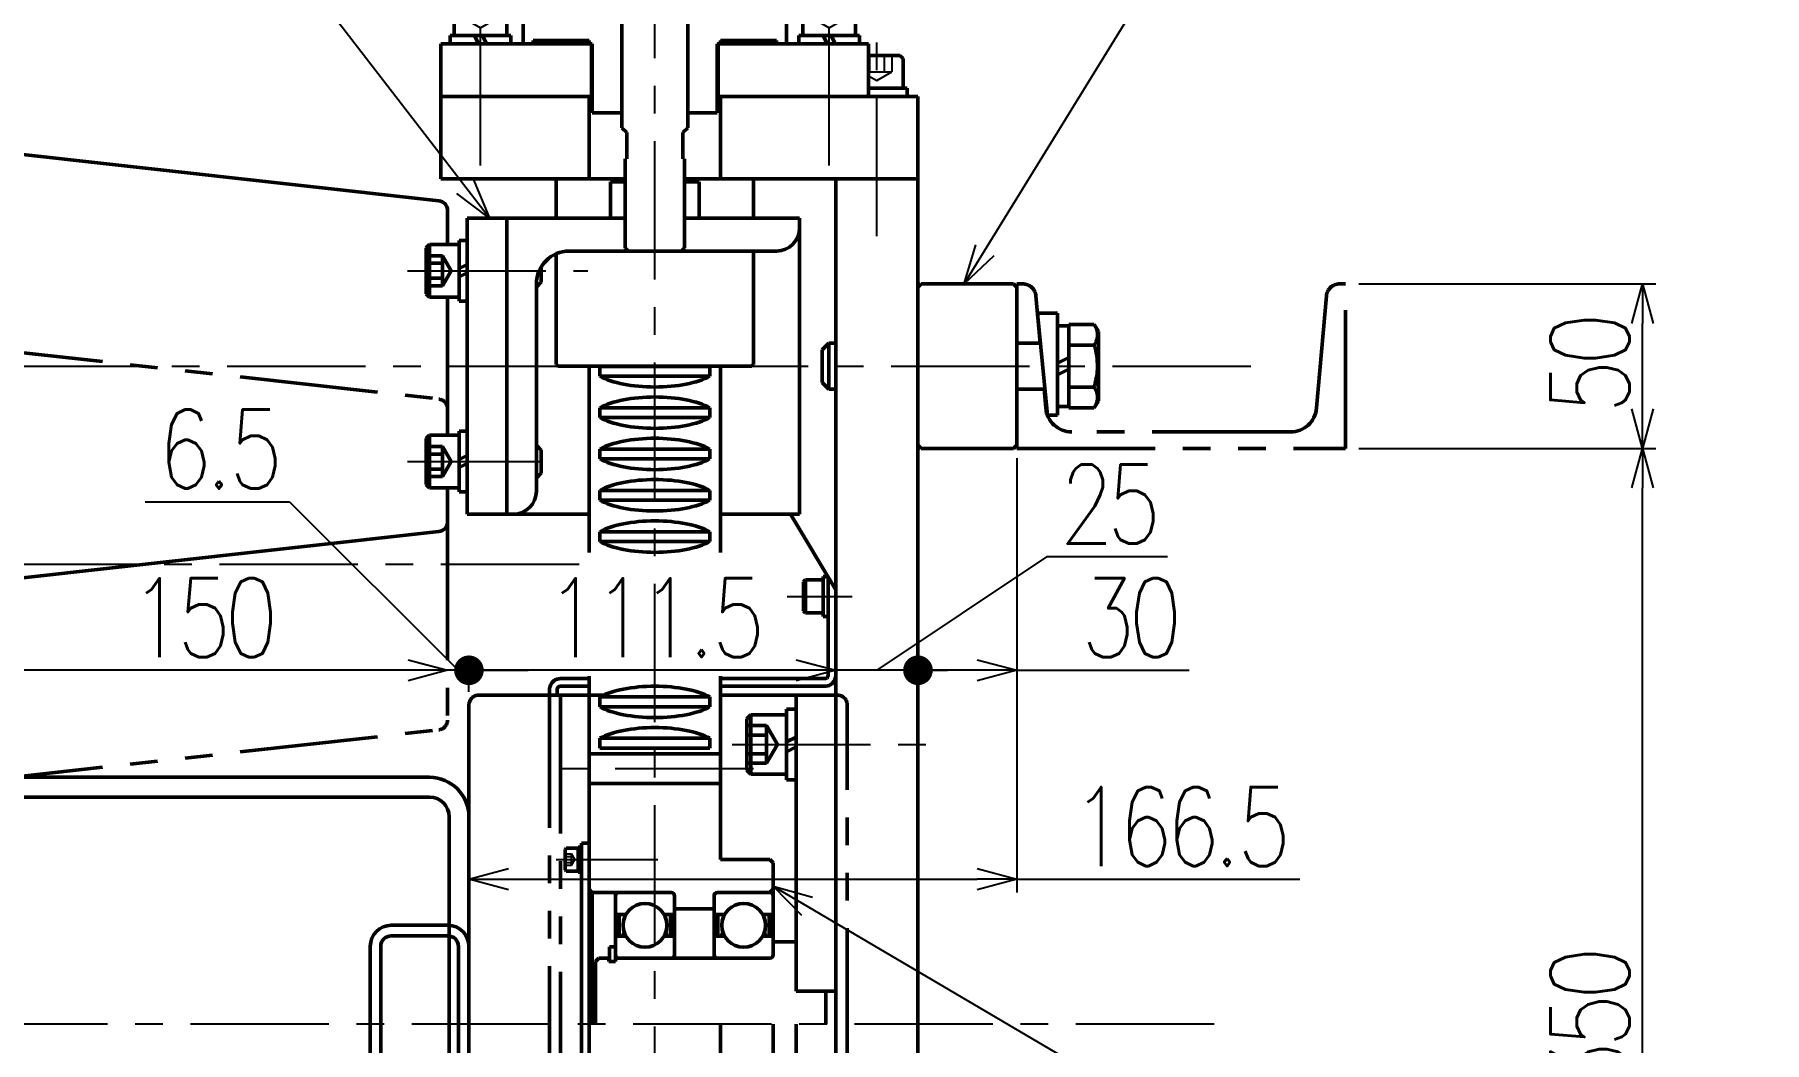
# Model space of a CAD drawing. Header units: millimetres. Extents: x 541 to 1553, y -2294 to 1811.
# Drawn here: x 839 to 1365, y -1513 to -1207 of the extents above; entities that cross this region are included whole.
import ezdxf

# ---------------------------------------------------------------- set-up
doc = ezdxf.new("R2010")
doc.units = ezdxf.units.MM
doc.header["$LTSCALE"] = 1.324409
for name, pattern in [('CENTER', [50.8, 31.75, -6.35, 6.35, -6.35]), ('DASHED', [19.05, 12.7, -6.35]), ('PHANTOM', [63.5, 31.75, -6.35, 6.35, -6.35, 6.35, -6.35])]:
    doc.linetypes.add(name, pattern=pattern)
for name, color, linetype in [('NoLayerName_001', 7, 'Continuous'), ('NoLayerName_002', 7, 'Continuous'), ('NoLayerName_003', 7, 'Continuous')]:
    doc.layers.add(name, color=color, linetype=linetype)
doc.styles.get("Standard").update_dxf_attribs({"font": 'txt', "bigfont": 'extfont2'})
doc.dimstyles.get("Standard").update_dxf_attribs({"dimtxt": 2.5, "dimasz": 2.5, "dimexe": 1.25, "dimexo": 0.625, "dimtad": 1, "dimdec": 3, "dimzin": 0, "dimdsep": 46, "dimtxsty": 'Standard', "dimcen": 2.5, "dimadec": 0, "dimazin": 0, "dimtfac": 0.75, "dimtdec": 3, "dimtmove": 0, "dimatfit": 3, "dimfxl": 1, "dimarcsym": 0})

# ---------------------------------------------------------------- blocks, each defined once
blk = doc.blocks.new('_OPEN30')
at = {"color": 0, "linetype": 'ByBlock', "lineweight": -2}
for p, q in [((-1, 0.267949), (0, 0)), ((0, 0), (-1, -0.267949)), ((0, 0), (-1, 0))]:
    blk.add_line(p, q, dxfattribs=at)
blk = doc.blocks.new('*D560')
at = {"layer": 'Defpoints', "color": 0}
for p in [(814.21, -1374.43), (814.21, -1400.22), (964.21, -1415.36)]:
    blk.add_point(p, dxfattribs=at)
at = {"layer": 'NoLayerName_001', "color": 0, "linetype": 'Continuous', "lineweight": 25}
blk.add_line((952.21, -1400.22), (826.21, -1400.22), dxfattribs=at)
at = {"layer": 'NoLayerName_001', "color": 0, "lineweight": 25, "xscale": 12, "yscale": 12, "zscale": 12, "rotation": 180}
blk.add_blockref('_OPEN30', (814.21, -1400.22), dxfattribs=at)
at = {"layer": 'NoLayerName_001', "color": 0, "lineweight": 25, "xscale": 12, "yscale": 12, "zscale": 12}
blk.add_blockref('_OPEN30', (964.21, -1400.22), dxfattribs=at)
at = {"layer": 'NoLayerName_001', "color": 2, "lineweight": 50, "insert": (889.21, -1384.22), "char_height": 24, "attachment_point": 5}
blk.add_mtext('\\W0.8000;\\T0.8750;150', dxfattribs=at)
blk = doc.blocks.new('*D562')
at = {"layer": 'Defpoints', "color": 0}
for p in [(1137.21, -1331.76), (1107.21, -1400.22), (1107.21, -1507.76)]:
    blk.add_point(p, dxfattribs=at)
at = {"layer": 'NoLayerName_001', "color": 0, "linetype": 'Continuous', "lineweight": 25}
for p, q in [((1137.21, -1335.76), (1137.21, -1404.22)), ((1125.21, -1400.22), (1107.21, -1400.22)), ((1137.21, -1400.22), (1189.61, -1400.22))]:
    blk.add_line(p, q, dxfattribs=at)
at = {"layer": 'NoLayerName_001', "color": 0, "lineweight": 25, "xscale": 12, "yscale": 12, "zscale": 12}
blk.add_blockref('_OPEN30', (1137.21, -1400.22), dxfattribs=at)
at = {"layer": 'NoLayerName_001', "color": 2, "lineweight": 50, "insert": (1171.21, -1384.22), "char_height": 24, "attachment_point": 5}
blk.add_mtext('\\W0.8000;\\T0.8750;30', dxfattribs=at)
blk = doc.blocks.new('_NONE')
blk = doc.blocks.new('_DOT')
at = {"color": 0, "linetype": 'ByBlock', "lineweight": -2}
blk.add_line((-0.5, 0), (-1, 0), dxfattribs=at)
at = {"color": 0, "linetype": 'ByBlock', "lineweight": -2, "const_width": 0.5}
blk.add_lwpolyline([(-0.25, 0, 1), (0.25, 0, 1)], format="xyb", close=True, dxfattribs=at)
blk = doc.blocks.new('*D564')
at = {"layer": 'Defpoints', "color": 0}
for p in [(1082.21, -1400.22), (1082.21, -1400.22), (1107.21, -1507.76)]:
    blk.add_point(p, dxfattribs=at)
at = {"layer": 'NoLayerName_001', "color": 0, "linetype": 'Continuous', "lineweight": 25}
for p, q in [((1146.28, -1365.71), (1094.71, -1400.22)), ((1183.08, -1365.71), (1146.28, -1365.71)), ((1082.21, -1396.22), (1082.21, -1396.22)), ((1073.21, -1400.22), (1064.21, -1400.22)), ((1107.21, -1400.22), (1082.21, -1400.22))]:
    blk.add_line(p, q, dxfattribs=at)
at = {"layer": 'NoLayerName_001', "color": 0, "lineweight": 25, "xscale": 9, "yscale": 9, "zscale": 9}
blk.add_blockref('_OPEN30', (1082.21, -1400.22), dxfattribs=at)
at = {"layer": 'NoLayerName_001', "color": 0, "lineweight": 25, "xscale": 9, "yscale": 9, "zscale": 9, "rotation": 180}
blk.add_blockref('_DOT', (1107.21, -1400.22), dxfattribs=at)
at = {"layer": 'NoLayerName_001', "color": 2, "lineweight": 50, "insert": (1164.68, -1349.71), "char_height": 24, "attachment_point": 5}
blk.add_mtext('\\W0.8000;\\T0.8750;25', dxfattribs=at)
blk = doc.blocks.new('*D565')
at = {"layer": 'Defpoints', "color": 0}
for p in [(964.21, -1400.22), (970.71, -1410.76), (964.21, -1415.36)]:
    blk.add_point(p, dxfattribs=at)
at = {"layer": 'NoLayerName_001', "color": 0, "linetype": 'Continuous', "lineweight": 25}
for p, q in [((872.27, -1348.97), (916.15, -1348.97)), ((916.15, -1348.97), (967.46, -1400.22)), ((970.71, -1406.76), (970.71, -1396.22)), ((970.71, -1400.22), (964.21, -1400.22)), ((979.71, -1400.22), (988.71, -1400.22))]:
    blk.add_line(p, q, dxfattribs=at)
at = {"layer": 'NoLayerName_001', "color": 0, "lineweight": 25, "xscale": 9, "yscale": 9, "zscale": 9}
blk.add_blockref('_OPEN30', (964.21, -1400.22), dxfattribs=at)
at = {"layer": 'NoLayerName_001', "color": 0, "lineweight": 25, "xscale": 9, "yscale": 9, "zscale": 9, "rotation": 180}
blk.add_blockref('_DOT', (970.71, -1400.22), dxfattribs=at)
at = {"layer": 'NoLayerName_001', "color": 2, "lineweight": 50, "insert": (894.21, -1332.97), "char_height": 24, "attachment_point": 5}
blk.add_mtext('\\W0.8000;\\T0.8750;6.5', dxfattribs=at)
blk = doc.blocks.new('*D566')
at = {"layer": 'Defpoints', "color": 0}
for p in [(970.71, -1400.22), (1082.21, -1407.76), (970.71, -1410.76)]:
    blk.add_point(p, dxfattribs=at)
at = {"layer": 'NoLayerName_001', "color": 0, "linetype": 'Continuous', "lineweight": 25}
for p, q in [((970.71, -1406.76), (970.71, -1396.22)), ((1082.21, -1403.76), (1082.21, -1396.22)), ((1070.21, -1400.22), (970.71, -1400.22))]:
    blk.add_line(p, q, dxfattribs=at)
at = {"layer": 'NoLayerName_001', "color": 0, "lineweight": 25, "xscale": 12, "yscale": 12, "zscale": 12}
blk.add_blockref('_OPEN30', (1082.21, -1400.22), dxfattribs=at)
at = {"layer": 'NoLayerName_001', "color": 2, "lineweight": 50, "insert": (1026.46, -1384.22), "char_height": 24, "attachment_point": 5}
blk.add_mtext('\\W0.8000;\\T0.8750;111.5', dxfattribs=at)
blk = doc.blocks.new('*D567')
at = {"layer": 'Defpoints', "color": 0}
for p in [(1137.21, -1331.76), (970.71, -1410.76), (1137.21, -1463.74)]:
    blk.add_point(p, dxfattribs=at)
at = {"layer": 'NoLayerName_001', "color": 0, "linetype": 'Continuous', "lineweight": 25}
for p, q in [((1137.21, -1335.76), (1137.21, -1467.74)), ((982.71, -1463.74), (1125.21, -1463.74)), ((1137.21, -1463.74), (1223.27, -1463.74))]:
    blk.add_line(p, q, dxfattribs=at)
at = {"layer": 'NoLayerName_001', "color": 0, "lineweight": 25, "xscale": 12, "yscale": 12, "zscale": 12, "rotation": 180}
blk.add_blockref('_OPEN30', (970.71, -1463.74), dxfattribs=at)
at = {"layer": 'NoLayerName_001', "color": 0, "lineweight": 25, "xscale": 12, "yscale": 12, "zscale": 12}
blk.add_blockref('_OPEN30', (1137.21, -1463.74), dxfattribs=at)
at = {"layer": 'NoLayerName_001', "color": 2, "lineweight": 50, "insert": (1186.24, -1447.74), "char_height": 24, "attachment_point": 5}
blk.add_mtext('\\W0.8000;\\T0.8750;166.5', dxfattribs=at)
blk = doc.blocks.new('*D568')
at = {"layer": 'Defpoints', "color": 0}
for p in [(1237.21, -1282.76), (1327.46, -1282.76), (1237.21, -1332.76)]:
    blk.add_point(p, dxfattribs=at)
at = {"layer": 'NoLayerName_001', "color": 0, "linetype": 'Continuous', "lineweight": 25}
for p, q in [((1241.21, -1282.76), (1331.46, -1282.76)), ((1327.46, -1320.76), (1327.46, -1294.76)), ((1241.21, -1332.76), (1331.46, -1332.76))]:
    blk.add_line(p, q, dxfattribs=at)
at = {"layer": 'NoLayerName_001', "color": 0, "lineweight": 25, "xscale": 12, "yscale": 12, "zscale": 12}
for p, rotation in [((1327.46, -1282.76), 90), ((1327.46, -1332.76), 270)]:
    blk.add_blockref('_OPEN30', p, dxfattribs=dict(at, rotation=rotation))
at = {"layer": 'NoLayerName_001', "color": 2, "lineweight": 50, "insert": (1311.46, -1307.76), "char_height": 24, "attachment_point": 5, "rotation": 90}
blk.add_mtext('\\W0.8000;\\T0.8750;50', dxfattribs=at)
blk = doc.blocks.new('*D569')
at = {"layer": 'Defpoints', "color": 0}
for p in [(1237.21, -1332.76), (1327.46, -1332.76), (1237.21, -1682.76)]:
    blk.add_point(p, dxfattribs=at)
at = {"layer": 'NoLayerName_001', "color": 0, "linetype": 'Continuous', "lineweight": 25}
for p, q in [((1241.21, -1332.76), (1331.46, -1332.76)), ((1327.46, -1670.76), (1327.46, -1344.76)), ((1241.21, -1682.76), (1331.46, -1682.76))]:
    blk.add_line(p, q, dxfattribs=at)
at = {"layer": 'NoLayerName_001', "color": 0, "lineweight": 25, "xscale": 12, "yscale": 12, "zscale": 12}
for p, rotation in [((1327.46, -1332.76), 90), ((1327.46, -1682.76), 270)]:
    blk.add_blockref('_OPEN30', p, dxfattribs=dict(at, rotation=rotation))
at = {"layer": 'NoLayerName_001', "color": 2, "lineweight": 50, "insert": (1311.46, -1507.76), "char_height": 24, "attachment_point": 5, "rotation": 90}
blk.add_mtext('\\W0.8000;\\T0.8750;350', dxfattribs=at)
blk = doc.blocks.new('JZB_0263')
at = {"layer": 'NoLayerName_003', "color": 7, "linetype": 'Continuous', "lineweight": 50}
for p, q in [((40, 82.11), (0, 82.11)), ((0, 79.61), (0, 41)), ((40, 73.11), (0, 73.11)), ((40, 50), (55, 50)), ((56, 49), (55, 50)), ((56, 38.9), (56, 49)), ((0, 41), (1, 40)), ((25, 40), (1, 40)), ((1, 0), (1, 40)), ((25, 40), (25, 40)), ((26, 20), (26, 39)), ((38, 39), (38, 35)), ((39, 40), (39, 40)), ((55, 40), (39, 40)), ((55, 40), (56, 41)), ((55, 40), (55, 40)), ((26, 35), (38, 35))]:
    blk.add_line(p, q, dxfattribs=at)
for centre, start, end in [((25, 39), 0, 90), ((39, 39), 90, 180)]:
    blk.add_arc(centre, 1, start, end, dxfattribs=at)
blk = doc.blocks.new('JZB_0264')
at = {"layer": 'NoLayerName_001', "color": 7, "linetype": 'Continuous', "lineweight": 50}
for p, q in [((73, 100), (61, 100)), ((61, 100), (61, 10)), ((73, 10), (73, 100)), ((61, 25), (54, 25)), ((1, 20), (0, 19)), ((0, 19), (0, 0)), ((4.05, 20), (1, 20)), ((4.05, 19), (4.05, 20)), ((4.25, 19), (4.05, 19)), ((6, 20), (6, 19)), ((7.1, 20), (6, 20)), ((6, 19), (6, 19)), ((37.1, 20), (22.9, 20)), ((53, 20), (52.9, 20)), ((73, 10), (61, 10)), ((70, 0), (70, 10))]:
    blk.add_line(p, q, dxfattribs=at)
blk.add_arc((53, 21), 1, 270, 0, dxfattribs=at)
blk = doc.blocks.new('JZB_0265')
at = {"layer": 'NoLayerName_001', "color": 7, "linetype": 'Continuous', "lineweight": 50}
for p, q in [((1.2, 18), (0, 16.8)), ((0, 16.8), (0, 1.2)), ((1.2, 18), (1.2, 0)), ((12, 18), (1.2, 18)), ((0, 1.2), (1.2, 0)), ((1.2, 0), (12, 0))]:
    blk.add_line(p, q, dxfattribs=at)
at = {"layer": 'NoLayerName_001', "color": 3, "linetype": 'DASHED', "lineweight": 50}
for p, q in [((0, 14.72), (6, 14.72)), ((0, 11.86), (6, 11.86)), ((9.3, 9), (6, 14.72)), ((6, 14.72), (6, 3.29)), ((0, 6.14), (6, 6.14)), ((6, 3.29), (9.3, 9)), ((0, 3.29), (6, 3.29))]:
    blk.add_line(p, q, dxfattribs=at)
blk = doc.blocks.new('JZB_0266')
at = {"layer": 'NoLayerName_003', "color": 7, "linetype": 'Continuous', "lineweight": 50}
for p, q in [((18, 1), (18, 18.9)), ((0, 15), (0, 0)), ((3.23, 13.33), (0, 13.33)), ((1.2, 13), (1, 13)), ((1, 13), (1, 6.67)), ((1.2, 6.67), (1.2, 13)), ((18, 13.33), (14.77, 13.33)), ((17, 13), (16.8, 13)), ((16.8, 13), (16.8, 6.67)), ((17, 6.67), (17, 13)), ((0, 6.67), (3.23, 6.67)), ((1.2, 7), (1, 7)), ((14.77, 6.67), (18, 6.67)), ((17, 7), (16.8, 7)), ((16.9, 0), (1.1, 0))]:
    blk.add_line(p, q, dxfattribs=at)
blk.add_circle((9, 10), 6.67, dxfattribs=at)
for centre, radius, start, end in [((1.1, 18.9), 1.1, 90, 180), ((16.9, 18.9), 1.1, 0, 90), ((9, 5.98), 6.67, 162.4557, 174.0946), ((9, 5.98), 6.67, 5.9054, 17.5443), ((1.1, 1.1), 1.1, 180, 270), ((16.9, 1.1), 1.1, 270, 0)]:
    blk.add_arc(centre, radius, start, end, dxfattribs=at)
blk = doc.blocks.new('JZB_0267')
at = {"layer": 'NoLayerName_001', "color": 7, "linetype": 'Continuous', "lineweight": 50}
for p, q in [((11.7, 2.5), (0, 2.5)), ((11.7, 0), (11.7, 2.5))]:
    blk.add_line(p, q, dxfattribs=at)
blk = doc.blocks.new('JZB_0268')
at = {"layer": 'NoLayerName_001', "color": 7, "linetype": 'Continuous', "lineweight": 50}
for p, q in [((0, 90), (0, 0)), ((12, 90), (0, 90)), ((12, 0), (0, 0))]:
    blk.add_line(p, q, dxfattribs=at)
blk = doc.blocks.new('JZB_0269')
at = {"layer": 'NoLayerName_001', "color": 7, "linetype": 'Continuous', "lineweight": 50}
for p, q in [((1, 16), (0, 15)), ((1, 16), (1, 0)), ((10, 16), (1, 16)), ((0, 15), (0, 1)), ((35, 4.5), (35, 9.27)), ((0, 1), (1, 0)), ((33.5, 3), (35, 4.5)), ((1, 0), (10, 0))]:
    blk.add_line(p, q, dxfattribs=at)
at = {"layer": 'NoLayerName_001', "color": 3, "linetype": 'DASHED', "lineweight": 50}
for p, q in [((0, 12.58), (5, 12.58)), ((7.64, 8), (5, 12.58)), ((5, 12.58), (5, 3.43)), ((0, 10.29), (5, 10.29)), ((0, 5.71), (5, 5.71)), ((5, 3.43), (7.64, 8)), ((0, 3.43), (5, 3.43))]:
    blk.add_line(p, q, dxfattribs=at)
blk = doc.blocks.new('JZB_0270')
at = {"layer": 'NoLayerName_001', "color": 7, "linetype": 'Continuous', "lineweight": 50}
for p, q in [((1, 16), (0, 15)), ((1, 16), (1, 0)), ((10, 16), (1, 16)), ((0, 15), (0, 1)), ((35, 11.5), (33.5, 13)), ((35, 4.5), (35, 11.5)), ((0, 1), (1, 0)), ((33.5, 3), (35, 4.5)), ((1, 0), (10, 0))]:
    blk.add_line(p, q, dxfattribs=at)
at = {"layer": 'NoLayerName_001', "color": 3, "linetype": 'DASHED', "lineweight": 50}
for p, q in [((0, 12.58), (5, 12.58)), ((7.64, 8), (5, 12.58)), ((5, 12.58), (5, 3.43)), ((0, 10.29), (5, 10.29)), ((0, 5.71), (5, 5.71)), ((5, 3.43), (7.64, 8)), ((0, 3.43), (5, 3.43))]:
    blk.add_line(p, q, dxfattribs=at)
blk = doc.blocks.new('JZB_0271')
at = {"layer": 'NoLayerName_001', "color": 7, "linetype": 'Continuous', "lineweight": 50}
for p, q in [((2.3, 55), (0, 55)), ((0, 55), (0, 0)), ((2.3, 0), (2.3, 41))]:
    blk.add_line(p, q, dxfattribs=at)
blk = doc.blocks.new('JZB_0272')
at = {"layer": 'NoLayerName_001', "color": 7, "linetype": 'Continuous', "lineweight": 50}
for p, q in [((0, 4.5), (1.75, 4.5)), ((0, 0), (0, 4.5)), ((1.75, 0), (1.75, 4.5)), ((1.75, 0), (0, 0))]:
    blk.add_line(p, q, dxfattribs=at)
blk = doc.blocks.new('JZB_0273')
at = {"layer": 'NoLayerName_003', "color": 7, "linetype": 'Continuous', "lineweight": 50}
for p, q in [((46, 293), (46, 296)), ((46, 296), (84, 296)), ((84, 296), (84, 293)), ((25, 263), (25, 293)), ((46, 293), (25, 293)), ((28, 293), (28, 292)), ((45, 292), (28, 292)), ((29.5, 292), (29.5, 293)), ((41.93, 292), (41.93, 293)), ((45, 292), (45, 293)), ((105, 293), (84, 293)), ((85, 293), (85, 292)), ((102, 292), (85, 292)), ((88.07, 292), (88.07, 293)), ((100.5, 292), (100.5, 293)), ((102, 292), (102, 293)), ((105, 293), (105, 277.5)), ((105, 277.5), (110, 277.5)), ((110, 277.5), (110, 275)), ((110, 275), (110.5, 275)), ((110.5, 267), (110.5, 275)), ((111.73, 274.95), (110.5, 274.95)), ((112.5, 274.18), (111.73, 274.95)), ((112.5, 274.18), (112.5, 267.82)), ((31, 263), (25, 263)), ((31, 93), (31, 263)), ((33.5, 263), (96.5, 263)), ((33.5, 93), (33.5, 263)), ((96.5, 263), (96.5, 93)), ((99, 263), (99, 93)), ((105, 263), (99, 263)), ((110, 264.5), (105, 264.5)), ((105, 264.5), (105, 263)), ((110.5, 267), (110, 267)), ((110, 267), (110, 264.5)), ((110.5, 267.05), (111.73, 267.05)), ((111.73, 267.05), (112.5, 267.82)), ((55, 218), (33.5, 218)), ((55, 37.5), (55, 218)), ((75, 218), (75, 37.5)), ((96.5, 218), (75, 218)), ((31, 93), (25, 93)), ((25, 63), (25, 93)), ((55, 93), (33.5, 93)), ((96.5, 93), (75, 93)), ((105, 93), (99, 93)), ((105, 93), (105, 91.5)), ((105, 91.5), (110, 91.5)), ((110, 91.5), (110, 89)), ((110, 89), (110.5, 89)), ((110.5, 81), (110.5, 89)), ((111.73, 88.95), (110.5, 88.95)), ((112.5, 88.18), (111.73, 88.95)), ((112.5, 88.18), (112.5, 81.82)), ((110.5, 81), (110, 81)), ((110, 81), (110, 78.5)), ((110.5, 81.05), (111.73, 81.05)), ((111.73, 81.05), (112.5, 81.82)), ((110, 78.5), (105, 78.5)), ((105, 78.5), (105, 63)), ((45, 64), (28, 64)), ((28, 63), (28, 64)), ((29.5, 64), (29.5, 63)), ((41.93, 64), (41.93, 63)), ((45, 63), (45, 64)), ((102, 64), (85, 64)), ((85, 64), (85, 63)), ((88.07, 64), (88.07, 63)), ((100.5, 64), (100.5, 63)), ((102, 64), (102, 63)), ((0, 63), (0, 47)), ((0, 63), (46, 63)), ((45.75, 63), (45.75, 47)), ((46, 42), (46, 63)), ((84, 63), (84, 42)), ((84, 63), (130, 63)), ((84.25, 47), (84.25, 63)), ((130, 47), (130, 63)), ((45, 47), (46, 47)), ((84, 47), (85, 47)), ((55, 42), (46, 42)), ((55, 37.5), (56.5, 36)), ((73.5, 36), (75, 37.5)), ((84, 42), (75, 42)), ((56.5, 36), (56.5, 28)), ((73.5, 28), (73.5, 36)), ((56, 0.92), (56, 28)), ((56.5, 28), (56, 28)), ((74, 28), (73.5, 28)), ((74, 28), (74, 0.92)), ((51.5, 21), (56, 21)), ((51.5, 10), (51.5, 21)), ((74, 21), (78.5, 21)), ((78.5, 21), (78.5, 10)), ((78.5, 10), (74, 10)), ((56.92, 0), (56, 0.92)), ((73.08, 0), (56.92, 0)), ((74, 0.92), (73.08, 0))]:
    blk.add_line(p, q, dxfattribs=at)
blk = doc.blocks.new('JZB_0274')
at = {"layer": 'NoLayerName_003', "color": 7, "linetype": 'Continuous', "lineweight": 50}
for p, q in [((0, 3.5), (0, 18.9)), ((3.23, 13.33), (0, 13.33)), ((1.2, 13), (1, 13)), ((1, 13), (1, 6.67)), ((1.2, 6.67), (1.2, 13)), ((18, 13.33), (14.77, 13.33)), ((17, 13), (16.8, 13)), ((16.8, 13), (16.8, 6.67)), ((17, 6.67), (17, 13)), ((0, 6.67), (3.23, 6.67)), ((1.2, 7), (1, 7)), ((14.77, 6.67), (18, 6.67)), ((17, 7), (16.8, 7)), ((16.9, 0), (1.1, 0))]:
    blk.add_line(p, q, dxfattribs=at)
blk.add_circle((9, 10), 6.67, dxfattribs=at)
for centre, radius, start, end in [((1.1, 18.9), 1.1, 90, 180), ((16.9, 18.9), 1.1, 0, 90), ((9, 5.98), 6.67, 162.4557, 174.0946), ((9, 5.98), 6.67, 5.9054, 17.5443), ((1.1, 1.1), 1.1, 180, 270), ((16.9, 1.1), 1.1, 270, 0)]:
    blk.add_arc(centre, radius, start, end, dxfattribs=at)
blk = doc.blocks.new('JZB_0275')
at = {"layer": 'NoLayerName_003', "color": 7, "linetype": 'Continuous', "lineweight": 50}
for p, q in [((0, 150), (0, 93.4)), ((3.3, 149.93), (36.7, 149.93)), ((3.3, 146.93), (3.3, 149.93)), ((36.7, 149.93), (36.7, 146.93)), ((40, 93.4), (40, 150)), ((3.3, 146.93), (36.7, 146.93)), ((3.3, 134.37), (3.3, 137.37)), ((3.3, 137.37), (36.7, 137.37)), ((36.7, 137.37), (36.7, 134.37)), ((3.3, 134.37), (36.7, 134.37)), ((3.3, 124.8), (36.7, 124.8)), ((3.3, 121.81), (3.3, 124.8)), ((3.3, 121.81), (36.7, 121.81)), ((36.7, 124.8), (36.7, 121.81)), ((3.3, 112.24), (36.7, 112.24)), ((3.3, 109.24), (3.3, 112.24)), ((36.7, 112.24), (36.7, 109.24)), ((3.3, 109.24), (36.7, 109.24)), ((3.3, 99.68), (36.7, 99.68)), ((3.3, 96.68), (3.3, 99.68)), ((3.3, 96.68), (36.7, 96.68)), ((36.7, 99.68), (36.7, 96.68)), ((0, 55.71), (0, 29.61)), ((40, 0), (40, 55.71)), ((3.3, 49.42), (36.7, 49.42)), ((3.3, 46.43), (3.3, 49.42)), ((36.7, 49.42), (36.7, 46.43)), ((3.3, 46.43), (36.7, 46.43)), ((3.3, 36.86), (36.7, 36.86)), ((3.3, 33.86), (3.3, 36.86)), ((36.7, 36.86), (36.7, 33.86)), ((3.3, 33.86), (36.7, 33.86))]:
    blk.add_line(p, q, dxfattribs=at)
for centre, ratio, start_param, end_param in [((20, 145.93), 0.363889, 5.689392, 5.700821), ((20, 145.93), 0.363889, 3.723957, 3.735386), ((20, 150.94), 0.364, 0.582364, 2.559228), ((20, 133.36), 0.363889, 3.723957, 5.700821), ((20, 138.37), 0.364, 0.582364, 2.559228), ((20, 120.8), 0.363889, 3.723957, 5.700821), ((20, 125.81), 0.364, 0.582364, 2.559228), ((20, 108.24), 0.363889, 3.723957, 5.700821), ((20, 113.25), 0.364, 0.582364, 2.559228), ((20, 95.68), 0.363889, 3.723957, 5.700821), ((20, 100.68), 0.364, 0.582364, 2.559228), ((20, 45.42), 0.363889, 3.723957, 5.700821), ((20, 50.43), 0.364, 0.582364, 2.559228), ((20, 32.86), 0.363889, 3.723957, 5.700821)]:
    blk.add_ellipse(centre, major_axis=(-20, 0), ratio=ratio, start_param=start_param, end_param=end_param, dxfattribs=at)
blk = doc.blocks.new('JZB_0276')
at = {"layer": 'NoLayerName_001', "color": 7, "linetype": 'Continuous', "lineweight": 50}
for p, q in [((0, 90), (36, 90)), ((0, 0), (0, 90)), ((58.5, 90), (89, 90)), ((89, 0), (89, 90)), ((36.92, 80), (19, 80)), ((82, 80), (53.08, 80)), ((9, 70), (9, 7)), ((0, 0), (25, 0)), ((65, 0), (89, 0))]:
    blk.add_line(p, q, dxfattribs=at)
for centre, radius, start, end in [((82, 87), 7, 270, 360), ((19, 70), 10, 90, 180), ((2, 7), 7, 270, 0)]:
    blk.add_arc(centre, radius, start, end, dxfattribs=at)
blk = doc.blocks.new('JZB_0277')
at = {"layer": 'NoLayerName_003', "color": 7, "linetype": 'Continuous', "lineweight": 50}
for p, q in [((0, 57), (0, 45)), ((60, 45), (60, 57)), ((0, 34.17), (0, 0.5)), ((60, 0.5), (60, 35)), ((0, 0.5), (0.5, 0)), ((59.5, 0), (0.5, 0)), ((59.5, 0), (60, 0.5))]:
    blk.add_line(p, q, dxfattribs=at)
blk = doc.blocks.new('JZB_0278')
at = {"layer": 'NoLayerName_001', "color": 7, "linetype": 'Continuous', "lineweight": 50}
for p, q in [((25, 257), (0, 257)), ((0, 257), (0, 100)), ((25, 0), (25, 257)), ((0, 10), (0, 0))]:
    blk.add_line(p, q, dxfattribs=at)
blk = doc.blocks.new('JZB_0279')
at = {"layer": 'NoLayerName_001', "color": 7, "linetype": 'Continuous', "lineweight": 50}
blk.add_line((13.8, 0), (0, 23), dxfattribs=at)
blk = doc.blocks.new('JZB_0280')
at = {"layer": 'NoLayerName_001', "color": 7, "linetype": 'Continuous', "lineweight": 50}
for p, q in [((1, 50), (0, 49)), ((29, 50), (1, 50)), ((30, 49), (29, 50)), ((30, 49), (30, 1)), ((0, 1), (1, 0)), ((1, 0), (29, 0)), ((29, 0), (30, 1))]:
    blk.add_line(p, q, dxfattribs=at)
blk = doc.blocks.new('JZB_0281')
at = {"layer": 'NoLayerName_001', "color": 7, "linetype": 'Continuous', "lineweight": 50}
for p, q in [((3, 0), (0, 31)), ((0, 31), (6, 31)), ((6, 31), (6, 0)), ((6, 0), (3, 0))]:
    blk.add_line(p, q, dxfattribs=at)
blk = doc.blocks.new('JZB_0282')
at = {"layer": 'NoLayerName_001', "color": 7, "linetype": 'Continuous', "lineweight": 50}
for p, q in [((75, 25.4), (82.73, 25.4)), ((75, 0), (75, 25.4)), ((84, 23.2), (82.73, 25.4)), ((84, 2.2), (84, 23.2)), ((2, 19.7), (0, 17.7)), ((0, 17.7), (0, 7.7)), ((4.14, 19.7), (2, 19.7)), ((2, 5.7), (2, 19.7)), ((66.38, 19.7), (59.14, 19.7)), ((75, 19.05), (82.73, 19.05)), ((0, 7.7), (2, 5.7)), ((2, 5.7), (4.14, 5.7)), ((59.14, 5.7), (67.74, 5.7)), ((75, 6.35), (82.73, 6.35)), ((75, 0), (82.73, 0)), ((82.73, 0), (84, 2.2))]:
    blk.add_line(p, q, dxfattribs=at)
for points, start_tangent, end_tangent in [([(82.73, 25.4), (83.48, 23.74), (83.71, 22), (83.41, 20.53), (82.73, 19.05)], (0.409606, -0.912262), (-0.421806, -0.906686)), ([(82.73, 19.05), (83.15, 17.42), (83.65, 14.24), (83.63, 10.95), (82.73, 6.35)], (0.250698, -0.968065), (-0.192599, -0.981278)), ([(82.73, 6.35), (83.48, 4.69), (83.71, 2.95), (83.41, 1.47), (82.73, 0)], (0.409606, -0.912262), (-0.421806, -0.906686))]:
    blk.add_spline(points, degree=3, dxfattribs=dict(at, start_tangent=start_tangent, end_tangent=end_tangent))
blk = doc.blocks.new('JZB_0283')
at = {"layer": 'NoLayerName_002', "color": 3, "linetype": 'Continuous', "lineweight": 50}
for p, q in [((3.33, 132.96), (0, 133.33)), ((0, 129.98), (0, 133.33)), ((0, 3.35), (0, 0)), ((3.33, 0.37), (0, 0))]:
    blk.add_line(p, q, dxfattribs=at)
at = {"layer": 'NoLayerName_002', "color": 7, "linetype": 'Continuous', "lineweight": 50}
for p, q in [((3.33, 132.96), (147.33, 116.96)), ((0, 3.35), (0, 129.98)), ((150, 113.98), (150, 103.67)), ((150, 87.67), (150, 45.67)), ((150, 29.67), (150, 19.35)), ((3.33, 0.37), (147.33, 16.37))]:
    blk.add_line(p, q, dxfattribs=at)
for centre, start, end in [((3, 129.98), 83.6598, 180), ((147, 113.98), 0, 83.6598), ((147, 19.35), 276.3402, 0), ((3, 3.35), 180, 276.3402)]:
    blk.add_arc(centre, 3, start, end, dxfattribs=at)
blk = doc.blocks.new('JZB_0287')
at = {"layer": 'NoLayerName_001', "color": 7, "linetype": 'Continuous', "lineweight": 50}
for p, q in [((0, 25), (0, 0)), ((45, 25), (0, 25)), ((45, 25), (45, 0)), ((85, 0), (85, 25)), ((145, 25), (85, 25)), ((145, 0), (145, 25)), ((56, 0), (0, 0)), ((74, 0), (120, 0))]:
    blk.add_line(p, q, dxfattribs=at)
blk = doc.blocks.new('JZB_0288')
at = {"layer": 'NoLayerName_003', "color": 4, "linetype": 'CENTER', "lineweight": 25}
blk.add_line((0, 0), (30.94, 0), dxfattribs=at)
blk = doc.blocks.new('JZB_0289')
at = {"layer": 'NoLayerName_001', "color": 4, "linetype": 'CENTER', "lineweight": 25}
blk.add_line((0, 0), (40.18, 0), dxfattribs=at)
blk = doc.blocks.new('JZB_0290')
at = {"layer": 'NoLayerName_001', "color": 4, "linetype": 'CENTER', "lineweight": 25}
blk.add_line((0, 0), (54.83, 0), dxfattribs=at)
blk = doc.blocks.new('JZB_0291')
at = {"layer": 'NoLayerName_001', "color": 4, "linetype": 'CENTER', "lineweight": 25}
blk.add_line((0, 0), (66.49, 0), dxfattribs=at)
blk = doc.blocks.new('JZB_0294')
at = {"layer": 'NoLayerName_001', "color": 7, "linetype": 'Continuous', "lineweight": 50}
for p, q in [((18.4, 2.5), (0, 2.5)), ((0, 0), (0, 2.5)), ((18.4, 0), (0, 0)), ((8.56, 0), (7.34, 2.5)), ((11.06, 0), (9.84, 2.5)), ((18.4, 2.5), (18.4, 0))]:
    blk.add_line(p, q, dxfattribs=at)
blk = doc.blocks.new('JZB_0295')
at = {"layer": 'NoLayerName_001', "color": 7, "linetype": 'Continuous', "lineweight": 50}
for p, q in [((18.4, 2.5), (0, 2.5)), ((0, 0), (0, 2.5)), ((18.4, 0), (0, 0)), ((8.56, 0), (7.34, 2.5)), ((11.06, 0), (9.84, 2.5)), ((18.4, 2.5), (18.4, 0))]:
    blk.add_line(p, q, dxfattribs=at)
blk = doc.blocks.new('JZB_0296')
at = {"layer": 'NoLayerName_001', "color": 7, "linetype": 'Continuous', "lineweight": 50}
for p, q in [((0, 18.4), (0, 0)), ((0, 18.4), (2.5, 18.4)), ((2.5, 18.4), (2.5, 0)), ((2.5, 11.06), (0, 9.84)), ((2.5, 8.56), (0, 7.34)), ((2.5, 0), (0, 0))]:
    blk.add_line(p, q, dxfattribs=at)
blk = doc.blocks.new('JZB_0297')
at = {"layer": 'NoLayerName_001', "color": 7, "linetype": 'Continuous', "lineweight": 50}
for p, q in [((0, 18.4), (0, 0)), ((0, 18.4), (2.5, 18.4)), ((2.5, 18.4), (2.5, 0)), ((2.5, 11.06), (0, 9.84)), ((2.5, 8.56), (0, 7.34)), ((2.5, 0), (0, 0))]:
    blk.add_line(p, q, dxfattribs=at)
blk = doc.blocks.new('JZB_0298')
at = {"layer": 'NoLayerName_001', "color": 7, "linetype": 'Continuous', "lineweight": 50}
for p, q in [((0, 0), (0, 24.5)), ((0, 24.5), (3.5, 24.5)), ((3.5, 0), (3.5, 24.5)), ((0, 13.15), (3.5, 14.85)), ((0, 9.65), (3.5, 11.35)), ((3.5, 0), (0, 0))]:
    blk.add_line(p, q, dxfattribs=at)
blk = doc.blocks.new('JZB_0299')
at = {"layer": 'NoLayerName_001', "color": 7, "linetype": 'Continuous', "lineweight": 50}
for p, q in [((0, 21.5), (0, 0)), ((0, 21.5), (3, 21.5)), ((3, 21.5), (3, 0)), ((3, 12.98), (0, 11.52)), ((3, 9.98), (0, 8.52)), ((3, 0), (0, 0))]:
    blk.add_line(p, q, dxfattribs=at)
blk = doc.blocks.new('JZB_0300')
at = {"layer": 'NoLayerName_001', "color": 7, "linetype": 'Continuous', "lineweight": 50}
for p, q in [((0, 7.6), (0, 0)), ((0, 7.6), (1, 7.6)), ((1, 7.6), (1, 0)), ((1, 4.54), (0, 4.06)), ((1, 3.54), (0, 3.06)), ((1, 0), (0, 0))]:
    blk.add_line(p, q, dxfattribs=at)
blk = doc.blocks.new('JZB_0301')
at = {"layer": 'NoLayerName_001', "color": 7, "linetype": 'Continuous', "lineweight": 50}
for p, q in [((0.4, 7), (0, 6.6)), ((0, 0.4), (0, 6.6)), ((4, 7), (0.4, 7)), ((0.4, 0), (0, 0.4)), ((4, 0), (0.4, 0))]:
    blk.add_line(p, q, dxfattribs=at)
at = {"layer": 'NoLayerName_001', "color": 3, "linetype": 'DASHED', "lineweight": 25}
for p, q in [((0, 5.22), (2, 5.22)), ((2, 4.36), (0, 4.36)), ((0, 2.64), (2, 2.64)), ((0, 1.78), (2, 1.78)), ((2, 1.78), (2, 5.22)), ((2.99, 3.5), (2, 5.22)), ((2, 1.78), (2.99, 3.5))]:
    blk.add_line(p, q, dxfattribs=at)
blk = doc.blocks.new('JZB_0312')
at = {"layer": 'NoLayerName_003', "color": 7, "linetype": 'Continuous', "lineweight": 50}
for p, q in [((0, 200), (0, 107.62)), ((40, 0), (40, 200)), ((0, 62.96), (0, 0))]:
    blk.add_line(p, q, dxfattribs=at)
blk = doc.blocks.new('JZB_0313')
at = {"layer": 'NoLayerName_001', "color": 7, "linetype": 'Continuous', "lineweight": 50}
for p, q in [((0, 55), (0, 0)), ((0, 0), (2.3, 0))]:
    blk.add_line(p, q, dxfattribs=at)
blk = doc.blocks.new('JZB_0316')
at = {"layer": 'NoLayerName_003', "color": 7, "linetype": 'Continuous', "lineweight": 50}
for p, q in [((16, 50), (16, 1)), ((15, 0), (16, 1)), ((0, 0), (15, 0))]:
    blk.add_line(p, q, dxfattribs=at)
blk = doc.blocks.new('JZB_0317')
at = {"layer": 'NoLayerName_001', "color": 7, "linetype": 'Continuous', "lineweight": 50}
for p, q in [((7, 100), (7, 0)), ((0, 75), (7, 75)), ((19, 0), (7, 0))]:
    blk.add_line(p, q, dxfattribs=at)
blk = doc.blocks.new('JZB_0324')
at = {"layer": 'NoLayerName_001', "color": 7, "linetype": 'Continuous', "lineweight": 50}
for p, q in [((0, 257), (0, 0)), ((25, 0), (25, 257)), ((0, 0), (7.5, 0)), ((17.5, 0), (25, 0))]:
    blk.add_line(p, q, dxfattribs=at)
blk = doc.blocks.new('JZB_0331')
at = {"layer": 'NoLayerName_001', "color": 4, "linetype": 'CENTER', "lineweight": 25}
blk.add_line((0, 0), (0, 1162), dxfattribs=at)
blk = doc.blocks.new('JZB_0349')
at = {"layer": 'NoLayerName_001', "color": 3, "linetype": 'PHANTOM', "lineweight": 50}
for p, q in [((153, 200), (186.5, 200)), ((226.5, 200), (249.5, 200)), ((261.5, 200), (262, 200)), ((150, 163), (150, 197)), ((265, 3), (265, 197)), ((150, 37), (150, 3)), ((153, 0), (167.44, 0)), ((226.5, 0), (249.5, 0)), ((261.5, 0), (262, 0))]:
    blk.add_line(p, q, dxfattribs=at)
at = {"layer": 'NoLayerName_001', "color": 3, "linetype": 'Continuous', "lineweight": 50}
for p, q in [((12, 175), (138, 175)), ((12, 169), (138, 169)), ((0, 37), (0, 163)), ((6, 37), (6, 163)), ((144, 163), (144, 37)), ((150, 37), (150, 163)), ((143.6, 130), (126.4, 130)), ((143.6, 126.8), (126.4, 126.8)), ((120, 123.6), (120, 76.4)), ((123.2, 123.6), (123.2, 76.4)), ((146.8, 76.4), (146.8, 123.6)), ((143.6, 73.2), (126.4, 73.2)), ((143.6, 70), (126.4, 70)), ((12, 31), (138, 31)), ((138, 25), (12, 25))]:
    blk.add_line(p, q, dxfattribs=at)
at = {"layer": 'NoLayerName_001', "color": 3, "linetype": 'PHANTOM', "lineweight": 50}
for centre, start, end in [((153, 197), 90, 180), ((262, 197), 0, 90), ((153, 3), 180, 270), ((262, 3), 270, 0)]:
    blk.add_arc(centre, 3, start, end, dxfattribs=at)
at = {"layer": 'NoLayerName_001', "color": 3, "linetype": 'Continuous', "lineweight": 50}
for centre, radius, start, end in [((12, 163), 12, 90, 180), ((138, 163), 12, 0, 90), ((12, 163), 6, 90, 180), ((138, 163), 6, 0, 90), ((126.4, 123.6), 6.4, 90, 180), ((126.4, 123.6), 3.2, 90, 180), ((143.6, 123.6), 6.4, 0, 90), ((143.6, 123.6), 3.2, 0, 90), ((126.4, 76.4), 6.4, 180, 270), ((126.4, 76.4), 3.2, 180, 270), ((143.6, 76.4), 6.4, 270, 0), ((143.6, 76.4), 3.2, 270, 0), ((12, 37), 12, 180, 270), ((12, 37), 6, 180, 270), ((138, 37), 6, 270, 0), ((138, 37), 12, 270, 0)]:
    blk.add_arc(centre, radius, start, end, dxfattribs=at)
blk = doc.blocks.new('JZB_0350')
at = {"layer": 'NoLayerName_001', "color": 3, "linetype": 'PHANTOM', "lineweight": 50}
for p, q in [((1.87, 450), (0, 450)), ((0, 450), (0, 449)), ((100, 450), (98.13, 450)), ((100, 400), (100, 450)), ((7.11, 432), (5.85, 446.35)), ((94.15, 446.35), (91.17, 412.3)), ((8.83, 412.3), (8.33, 418)), ((83.2, 405), (16.8, 405)), ((0, 401), (0, 400)), ((0, 400), (100, 400)), ((0, 50), (100, 50)), ((0, 49), (0, 50)), ((100, 50), (100, 0)), ((83.2, 45), (16.8, 45)), ((8.83, 37.7), (8.33, 32)), ((94.15, 3.65), (91.17, 37.7)), ((7.11, 18), (5.85, 3.65)), ((0, 0), (0, 1)), ((1.87, 0), (0, 0)), ((100, 0), (98.13, 0))]:
    blk.add_line(p, q, dxfattribs=at)
for centre, radius, start, end in [((1.87, 446), 4, 5, 90), ((98.13, 446), 4, 90, 175), ((16.8, 413), 8, 185, 270), ((83.2, 413), 8, 270, 355), ((16.8, 37), 8, 90, 175), ((83.2, 37), 8, 5, 90), ((1.87, 4), 4, 270, 355), ((98.13, 4), 4, 185, 270)]:
    blk.add_arc(centre, radius, start, end, dxfattribs=at)
blk = doc.blocks.new('JZB_0351')
at = {"layer": 'NoLayerName_002', "color": 3, "linetype": 'PHANTOM', "lineweight": 50}
for p, q in [((3.33, 132.96), (0, 133.33)), ((0, 129.98), (0, 133.33)), ((3.33, 132.96), (147.33, 116.96)), ((150, 79.63), (150, 19.35)), ((0, 3.35), (0, 60.28)), ((3.33, 0.37), (147.33, 16.37)), ((0, 3.35), (0, 0)), ((3.33, 0.37), (0, 0))]:
    blk.add_line(p, q, dxfattribs=at)
for centre, start, end in [((3, 129.98), 83.6598, 180), ((147, 113.98), 0, 83.6598), ((147, 19.35), 276.3402, 0), ((3, 3.35), 180, 276.3402)]:
    blk.add_arc(centre, 3, start, end, dxfattribs=at)
blk = doc.blocks.new('JZB_0354')
at = {"layer": 'NoLayerName_001', "color": 4, "linetype": 'CENTER', "lineweight": 25}
blk.add_line((8, 0), (8, 54), dxfattribs=at)
at = {"layer": 'NoLayerName_001', "color": 7, "linetype": 'Continuous', "lineweight": 50}
for p, q in [((0, 48.5), (1, 49.5)), ((0, 39.5), (0, 48.5)), ((1, 49.5), (15, 49.5)), ((16, 48.5), (15, 49.5)), ((16, 39.5), (16, 48.5)), ((0, 39.5), (16, 39.5))]:
    blk.add_line(p, q, dxfattribs=at)
at = {"layer": 'NoLayerName_001', "color": 3, "linetype": 'DASHED', "lineweight": 25}
for p, q in [((3.43, 49.5), (3.43, 44.5)), ((5.71, 49.5), (5.71, 44.5)), ((10.29, 44.5), (10.29, 49.5)), ((12.58, 49.5), (12.58, 44.5)), ((3.43, 44.5), (8, 41.86)), ((3.43, 44.5), (12.58, 44.5)), ((8, 41.86), (12.58, 44.5))]:
    blk.add_line(p, q, dxfattribs=at)
blk = doc.blocks.new('JZB_0355')
at = {"layer": 'NoLayerName_001', "color": 4, "linetype": 'CENTER', "lineweight": 25}
blk.add_line((8, 0), (8, 54), dxfattribs=at)
at = {"layer": 'NoLayerName_001', "color": 7, "linetype": 'Continuous', "lineweight": 50}
for p, q in [((0, 48.5), (1, 49.5)), ((0, 39.5), (0, 48.5)), ((1, 49.5), (15, 49.5)), ((16, 48.5), (15, 49.5)), ((16, 39.5), (16, 48.5)), ((0, 39.5), (16, 39.5))]:
    blk.add_line(p, q, dxfattribs=at)
at = {"layer": 'NoLayerName_001', "color": 3, "linetype": 'DASHED', "lineweight": 25}
for p, q in [((3.43, 49.5), (3.43, 44.5)), ((5.71, 49.5), (5.71, 44.5)), ((10.29, 44.5), (10.29, 49.5)), ((12.58, 49.5), (12.58, 44.5)), ((3.43, 44.5), (8, 41.86)), ((3.43, 44.5), (12.58, 44.5)), ((8, 41.86), (12.58, 44.5))]:
    blk.add_line(p, q, dxfattribs=at)
blk = doc.blocks.new('JZB_0357')
at = {"layer": 'NoLayerName_001', "color": 4, "linetype": 'CENTER', "lineweight": 25}
blk.add_line((2.51, 0), (2.51, 60), dxfattribs=at)
at = {"layer": 'NoLayerName_001', "color": 7, "linetype": 'Continuous', "lineweight": 50}
for p, q in [((0, 55), (9.51, 55)), ((10.51, 54), (9.51, 55)), ((10.51, 45), (10.51, 54)), ((0, 45), (10.51, 45))]:
    blk.add_line(p, q, dxfattribs=at)
at = {"layer": 'NoLayerName_001', "color": 3, "linetype": 'DASHED', "lineweight": 25}
for p, q in [((0.22, 55), (0.22, 50)), ((4.8, 50), (4.8, 55)), ((7.09, 55), (7.09, 50)), ((0, 50), (7.09, 50)), ((0, 48.81), (2.51, 47.36)), ((2.51, 47.36), (7.09, 50))]:
    blk.add_line(p, q, dxfattribs=at)
blk = doc.blocks.new('JZB_0360')
at = {"layer": 'NoLayerName_001', "color": 7, "linetype": 'Continuous', "lineweight": 50}
for p, q in [((0, 12.2), (0, 0)), ((0, 0), (1.5, 0))]:
    blk.add_line(p, q, dxfattribs=at)
for centre, major_axis, start_param, end_param in [((-0.79, 6.1), (12.5, 0.53), 1.377701, 1.487322), ((2.29, 6.1), (-12.5, -0.53), 4.754966, 4.875894)]:
    blk.add_ellipse(centre, major_axis=major_axis, ratio=0.486016, start_param=start_param, end_param=end_param, dxfattribs=at)
blk = doc.blocks.new('JZB_0361')
at = {"layer": 'NoLayerName_001', "color": 7, "linetype": 'Continuous', "lineweight": 50}
for p, q in [((0.6, 10), (0, 9.4)), ((0, 9.4), (0, 0.6)), ((0.6, 10), (0.6, 0)), ((6, 10), (0.6, 10)), ((0, 0.6), (0.6, 0)), ((0.6, 0), (6, 0))]:
    blk.add_line(p, q, dxfattribs=at)
blk = doc.blocks.new('JZB_0362')
at = {"layer": 'NoLayerName_001', "color": 3, "linetype": 'PHANTOM', "lineweight": 50}
for p, q in [((84.7, 271.67), (84.7, 241.83)), ((0, 237.53), (0, 44.94)), ((2.3, 237.53), (2.3, 235.83)), ((12, 240.83), (3.3, 240.83)), ((12, 238.53), (3.3, 238.53)), ((83.7, 240.83), (52, 240.83)), ((83.7, 238.53), (52, 238.53)), ((0, 235.83), (17, 235.83)), ((3.3, 235.83), (3.3, 44.94)), ((83.7, 33.13), (52, 33.13)), ((83.7, 30.83), (52, 30.83)), ((84.7, 29.83), (84.7, 0))]:
    blk.add_line(p, q, dxfattribs=at)
for centre, radius, start, end in [((3.3, 237.53), 3.3, 90, 180), ((3.3, 237.53), 1, 90, 180), ((83.7, 241.83), 1, 270, 0), ((83.7, 241.83), 3.3, 270, 0), ((83.7, 29.83), 3.3, 0, 90), ((83.7, 29.83), 1, 0, 90)]:
    blk.add_arc(centre, radius, start, end, dxfattribs=at)
blk = doc.blocks.new('DIM_0013')
at = {"color": 3, "linetype": 'Continuous', "lineweight": 25}
for points in [[(0, 0), (62.7, 101.76)], [(9.03, 8.53), (0, 0), (3.56, 11.9)]]:
    blk.add_lwpolyline(points, dxfattribs=at)
for centre in [(75.29, 122.2), (123.29, 122.2), (171.29, 122.2), (219.29, 122.2)]:
    blk.add_circle(centre, 24, dxfattribs=at)
at = {"color": 2, "linetype": 'Continuous', "lineweight": 50, "width": 0.666667}
for s, p in [('６', (67.29, 112.2)), ('８０', (107.29, 112.2)), ('８３', (155.29, 112.2)), ('８６', (203.29, 112.2))]:
    blk.add_text(s, height=20, dxfattribs=at).set_placement(p)
blk = doc.blocks.new('DIM_0015')
at = {"color": 3, "linetype": 'Continuous', "lineweight": 25}
for points in [[(8.71, 141.52), (0, 150.37), (11.97, 147.06)], [(0, 150.37), (112.6, 84.16)]]:
    blk.add_lwpolyline(points, dxfattribs=at)
for centre in [(133.29, 72), (133.29, 24)]:
    blk.add_circle(centre, 24, dxfattribs=at)
at = {"color": 2, "linetype": 'Continuous', "lineweight": 50, "width": 0.666667}
for s, p in [('１２', (117.29, 62)), ('４３', (117.29, 14))]:
    blk.add_text(s, height=20, dxfattribs=at).set_placement(p)
blk = doc.blocks.new('DIM_0017')
at = {"color": 3, "linetype": 'Continuous', "lineweight": 25}
for points in [[(246.77, 0), (182.65, 83.19)], [(242, 11.47), (246.77, 0), (236.9, 7.54)]]:
    blk.add_lwpolyline(points, dxfattribs=at)
for centre in [(24, 102.2), (72, 102.2), (120, 102.2), (168, 102.2)]:
    blk.add_circle(centre, 24, dxfattribs=at)
at = {"color": 2, "linetype": 'Continuous', "lineweight": 50, "width": 0.666667}
for s, p in [('８８', (8, 92.2)), ('７４', (56, 92.2)), ('４４', (104, 92.2)), ('２', (160, 92.2))]:
    blk.add_text(s, height=20, dxfattribs=at).set_placement(p)

msp = doc.modelspace()

# ---------------------------------------------------------------- linework, layer by layer
at = {"layer": 'NoLayerName_001', "color": 7, "linetype": 'Continuous', "lineweight": 50}
for p, q in [((966.2253, -1207.2649), (982.2253, -1207.2649)), ((1072.2253, -1207.2649), (1088.2253, -1207.2649))]:
    msp.add_line(p, q, dxfattribs=at)
at = {"layer": 'NoLayerName_001', "color": 4, "linetype": 'CENTER', "lineweight": 25}
for p, q in [((762.6141, -1307.7649), (1212.0768, -1307.7649)), ((1004.2141, -1368.0427), (774.2141, -1368.0427)), ((1067.4141, -1377.7649), (1087.2141, -1377.7649)), ((1057.2141, -1430.1586), (997.2141, -1430.1586)), ((1197.2141, -1507.7649), (754.4506, -1507.7649))]:
    msp.add_line(p, q, dxfattribs=at)

# ---------------------------------------------------------------- block references
at = {"layer": 'NoLayerName_001'}
for name, p in [('JZB_0331', (1027.2141, -2088.7649)), ('JZB_0273', (962.2141, -1272.7649)), ('JZB_0355', (966.2253, -1246.7649)), ('JZB_0354', (1072.2253, -1246.7649)), ('JZB_0294', (965.0253, -1209.7649)), ('JZB_0295', (1071.0253, -1209.7649)), ('JZB_0357', (1092.2141, -1268.2649)), ('JZB_0267', (1092.2141, -1225.7649)), ('JZB_0287', (962.2141, -1250.7649)), ('JZB_0283', (814.2141, -1374.4316)), ('JZB_0277', (997.2141, -1307.7649)), ('JZB_0278', (1082.2141, -1507.7649)), ('JZB_0268', (970.2141, -1352.7649)), ('JZB_0276', (982.2141, -1352.7649)), ('JZB_0269', (957.7141, -1286.7649)), ('JZB_0296', (967.7141, -1287.9537)), ('JZB_0290', (952.0298, -1278.7649)), ('JZB_0280', (1107.2141, -1332.7649)), ('JZB_0350', (1137.2144, -1732.7649)), ('JZB_0281', (1143.5768, -1322.6649)), ('JZB_0282', (1078.0768, -1320.4666)), ('JZB_0298', (1149.5768, -1320.0149)), ('JZB_0351', (814.2141, -1434.7093)), ('JZB_0275', (1007.2141, -1457.7649)), ('JZB_0270', (957.7141, -1344.7649)), ('JZB_0297', (967.7141, -1345.9537)), ('JZB_0289', (952.0298, -1336.7649)), ('JZB_0279', (1068.4141, -1375.7649)), ('JZB_0362', (995.2141, -1643.5982)), ('JZB_0360', (1078.4141, -1383.8649)), ('JZB_0361', (1072.4141, -1382.7649)), ('JZB_0349', (820.7141, -1607.7649)), ('JZB_0264', (1009.2141, -1507.7649)), ('JZB_0265', (1055.2141, -1431.7649)), ('JZB_0299', (1067.2141, -1433.5011)), ('JZB_0291', (1050.7249, -1422.7649)), ('JZB_0263', (1007.2141, -1507.7649)), ('JZB_0301', (999.9141, -1461.2649)), ('JZB_0300', (1003.9141, -1461.5649)), ('JZB_0271', (1004.9141, -1507.7649)), ('JZB_0288', (997.2141, -1457.7649)), ('JZB_0274', (1015.214, -1487.7649)), ('JZB_0266', (1045.2141, -1487.7649)), ('JZB_0272', (1013.464, -1488.7649)), ('JZB_0313', (1004.9141, -1562.7649)), ('JZB_0312', (1007.2141, -1707.7649)), ('JZB_0316', (1047.2141, -1557.7649)), ('JZB_0317', (1063.2141, -1607.7649)), ('JZB_0324', (1082.2141, -1764.7649))]:
    msp.add_blockref(name, p, dxfattribs=at)
at = {"layer": 'NoLayerName_001', "color": 3, "linetype": 'Continuous', "lineweight": 25}
for name, p in [('DIM_0017', (730.1588, -1262.7649)), ('DIM_0013', (1121.2185, -1282.7649)), ('DIM_0015', (1063.2141, -1616.2516))]:
    msp.add_blockref(name, p, dxfattribs=at)

# ---------------------------------------------------------------- dimensions: what is measured, and where the dimension line sits
at = {"layer": 'NoLayerName_001', "color": 3, "linetype": 'Continuous', "lineweight": 50}
for base, p1, p2, angle, override, picture, middle in [((1327.4567, -1282.7649), (1237.2144, -1332.7649), (1237.2144, -1282.7649), 90, {"dimtxt": 24, "dimasz": 12, "dimexe": 4, "dimexo": 4, "dimgap": 4, "dimzin": 8, "dimblk": 'OPEN30', "dimclrd": 0, "dimclre": 0, "dimclrt": 2, "dimtp": 0, "dimtm": 0, "dimlwd": 25, "dimlwe": 25}, '*D568', (1327.4567, -1307.7649)), ((964.2141, -1400.2195), (970.7141, -1410.7649), (964.2141, -1415.3575), 180, {"dimtxt": 24, "dimasz": 9, "dimexe": 4, "dimexo": 4, "dimgap": 4, "dimzin": 8, "dimblk1": 'DOT', "dimblk2": 'OPEN30', "dimsah": 1, "dimse2": 1, "dimclrd": 0, "dimclre": 0, "dimclrt": 2, "dimtp": 0, "dimtm": 0, "dimtmove": 1, "dimlwd": 25, "dimlwe": 25}, '*D565', (912.1541, -1348.974)), ((1082.2141, -1400.2195), (1107.2141, -1507.7649), (1082.2141, -1400.2195), 180, {"dimtxt": 24, "dimasz": 9, "dimexe": 4, "dimexo": 4, "dimgap": 4, "dimzin": 8, "dimblk1": 'DOT', "dimblk2": 'OPEN30', "dimsah": 1, "dimse1": 1, "dimclrd": 0, "dimclre": 0, "dimclrt": 2, "dimtp": 0, "dimtm": 0, "dimtmove": 1, "dimlwd": 25, "dimlwe": 25}, '*D564', (1150.2813, -1365.7081)), ((1107.2141, -1400.2195), (1137.2141, -1331.7649), (1107.2141, -1507.7649), 180, {"dimtxt": 24, "dimasz": 12, "dimexe": 4, "dimexo": 4, "dimgap": 4, "dimzin": 8, "dimblk1": 'OPEN30', "dimblk2": 'NONE', "dimsah": 1, "dimse2": 1, "dimclrd": 0, "dimclre": 0, "dimclrt": 2, "dimtp": 0, "dimtm": 0, "dimlwd": 25, "dimlwe": 25}, '*D562', (1171.2141, -1400.2195)), ((1327.4567, -1332.7649), (1237.2144, -1682.7649), (1237.2144, -1332.7649), 90, {"dimtxt": 24, "dimasz": 12, "dimexe": 4, "dimexo": 4, "dimgap": 4, "dimzin": 8, "dimblk": 'OPEN30', "dimclrd": 0, "dimclre": 0, "dimclrt": 2, "dimtp": 0, "dimtm": 0, "dimlwd": 25, "dimlwe": 25}, '*D569', (1327.4567, -1507.7649)), ((814.2141, -1400.2195), (964.2141, -1415.3575), (814.2141, -1374.4316), 180, {"dimtxt": 24, "dimasz": 12, "dimexe": 4, "dimexo": 4, "dimgap": 4, "dimzin": 8, "dimblk": 'OPEN30', "dimse1": 1, "dimse2": 1, "dimclrd": 0, "dimclre": 0, "dimclrt": 2, "dimtp": 0, "dimtm": 0, "dimlwd": 25, "dimlwe": 25}, '*D560', (889.2141, -1400.2195)), ((970.7141, -1400.2195), (1082.2141, -1407.7649), (970.7141, -1410.7649), 180, {"dimtxt": 24, "dimasz": 12, "dimexe": 4, "dimexo": 4, "dimgap": 4, "dimzin": 8, "dimblk1": 'OPEN30', "dimblk2": 'NONE', "dimsah": 1, "dimclrd": 0, "dimclre": 0, "dimclrt": 2, "dimtp": 0, "dimtm": 0, "dimlwd": 25, "dimlwe": 25}, '*D566', (1026.4641, -1400.2195))]:
    dim = msp.add_linear_dim(base=base, p1=p1, p2=p2, angle=angle, text='\\W0.8000;\\T0.8750;<>', dimstyle='Standard', override=override, dxfattribs=at)
    dim.commit()
    dim.dimension.update_dxf_attribs({"geometry": picture, "text_midpoint": middle, "dimtype": 160})
dim = msp.add_linear_dim(base=(1137.2141, -1463.7354), p1=(970.7141, -1410.7649), p2=(1137.2141, -1331.7649), text='\\W0.8000;\\T0.8750;<>', dimstyle='Standard', override={"dimtxt": 24, "dimasz": 12, "dimexe": 4, "dimexo": 4, "dimgap": 4, "dimzin": 8, "dimblk": 'OPEN30', "dimse1": 1, "dimclrd": 0, "dimclre": 0, "dimclrt": 2, "dimtp": 0, "dimtm": 0, "dimlwd": 25, "dimlwe": 25}, dxfattribs=at)
dim.commit()
dim.dimension.update_dxf_attribs({"geometry": '*D567', "text_midpoint": (1186.2427, -1463.7354), "dimtype": 160})

doc.saveas('drawing.dxf')
